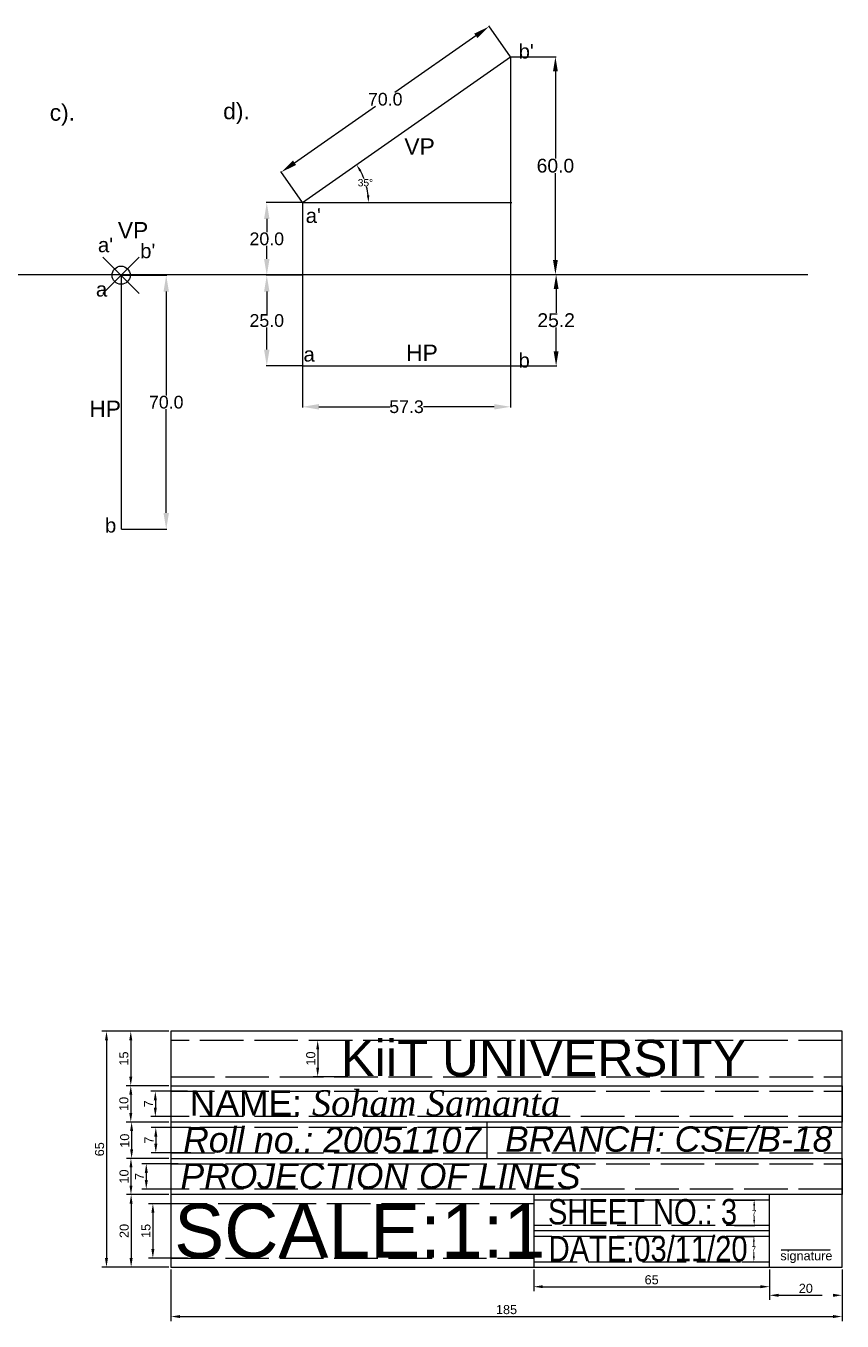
# Model space of a CAD drawing. Header units: millimetres. Extents: x 115 to 565, y 84 to 469.
# Drawn here: x 340 to 565, y 99.4 to 456.2 of the extents above; entities that cross this region are included whole.
import ezdxf

# ---------------------------------------------------------------- set-up
doc = ezdxf.new("R2010")
doc.units = ezdxf.units.MM
doc.header["$MEASUREMENT"] = 0
doc.header["$PDMODE"] = 35
doc.header["$PDSIZE"] = 5
doc.linetypes.add('ACAD_ISO02W100', pattern=[15, 12, -3])
doc.styles.get("Standard").update_dxf_attribs({"font": 'arial.ttf'})
doc.dimstyles.new('ISO-25', dxfattribs={"dimtxt": 2.5, "dimasz": 2.5, "dimexe": 1.25, "dimexo": 0.625, "dimtad": 1, "dimtxsty": 'Standard', "dimcen": 2.5, "dimadec": 0, "dimazin": 0, "dimtfac": 1, "dimtmove": 0, "dimatfit": 3, "dimfxl": 1, "dimarcsym": 0})
doc.dimstyles.get("Standard").update_dxf_attribs({"dimtxt": 0.18, "dimasz": 0.18, "dimexe": 0.18, "dimexo": 0.0625, "dimgap": 0.09, "dimtad": 0, "dimtih": 1, "dimtoh": 1, "dimdec": 1, "dimzin": 0, "dimdsep": 46, "dimtxsty": 'Standard', "dimcen": 0.09, "dimadec": 0, "dimazin": 0, "dimtfac": 1, "dimtdec": 1, "dimtofl": 0, "dimtmove": 0, "dimatfit": 3, "dimfxl": 1, "dimtolj": 1, "dimtzin": 0, "dimarcsym": 0})

# ---------------------------------------------------------------- blocks, each defined once
blk = doc.blocks.new('*D21')
at = {"color": 0, "lineweight": -2, "transparency": 16777216}
for p, q in [((480.03, 113.58), (480.03, 107.59)), ((545.03, 113.58), (545.03, 107.59)), ((482.53, 108.84), (542.53, 108.84))]:
    blk.add_line(p, q, dxfattribs=at)
at = {"color": 0, "transparency": 16777216}
for points in [[(482.53, 109.26), (482.53, 108.43), (480.03, 108.84)], [(542.53, 109.26), (542.53, 108.43), (545.03, 108.84)]]:
    blk.add_solid(points, dxfattribs=at)
at = {"layer": 'Defpoints', "color": 0, "transparency": 16777216}
for p in [(480.03, 114.21), (545.03, 114.21), (545.03, 108.84)]:
    blk.add_point(p, dxfattribs=at)
at = {"color": 0, "transparency": 16777216, "insert": (512.53, 110.74), "char_height": 2.5, "attachment_point": 5}
blk.add_mtext('65', dxfattribs=at)
blk = doc.blocks.new('*D3')
at = {"color": 0, "lineweight": -2, "transparency": 16777216}
for p, q in [((384.52, 131.71), (373.79, 131.71)), ((375.04, 129.21), (375.04, 119.21)), ((384.56, 116.71), (373.79, 116.71))]:
    blk.add_line(p, q, dxfattribs=at)
at = {"color": 0, "transparency": 16777216}
for points in [[(374.62, 129.21), (375.46, 129.21), (375.04, 131.71)], [(374.62, 119.21), (375.46, 119.21), (375.04, 116.71)]]:
    blk.add_solid(points, dxfattribs=at)
at = {"layer": 'Defpoints', "color": 0, "transparency": 16777216}
for p in [(385.15, 131.71), (375.04, 116.71), (385.18, 116.71)]:
    blk.add_point(p, dxfattribs=at)
at = {"color": 0, "transparency": 16777216, "insert": (373.14, 124.21), "char_height": 2.5, "attachment_point": 5, "rotation": 90}
blk.add_mtext('15', dxfattribs=at)
blk = doc.blocks.new('*D22')
at = {"color": 0, "lineweight": -2, "transparency": 16777216}
for p, q in [((379.41, 164.21), (367.7, 164.21)), ((368.95, 161.71), (368.95, 156.71)), ((379.41, 154.21), (367.7, 154.21))]:
    blk.add_line(p, q, dxfattribs=at)
at = {"color": 0, "transparency": 16777216}
for points in [[(368.53, 161.71), (369.37, 161.71), (368.95, 164.21)], [(368.53, 156.71), (369.37, 156.71), (368.95, 154.21)]]:
    blk.add_solid(points, dxfattribs=at)
at = {"layer": 'Defpoints', "color": 0, "transparency": 16777216}
for p in [(380.03, 164.21), (368.95, 154.21), (380.03, 154.21)]:
    blk.add_point(p, dxfattribs=at)
at = {"color": 0, "transparency": 16777216, "insert": (367.05, 159.21), "char_height": 2.5, "attachment_point": 5, "rotation": 90}
blk.add_mtext('10', dxfattribs=at)
blk = doc.blocks.new('*D23')
at = {"color": 0, "lineweight": -2, "transparency": 16777216}
for p, q in [((379.41, 154.21), (367.93, 154.21)), ((369.18, 151.71), (369.18, 146.71)), ((379.41, 144.21), (367.93, 144.21))]:
    blk.add_line(p, q, dxfattribs=at)
at = {"color": 0, "transparency": 16777216}
for points in [[(368.76, 151.71), (369.6, 151.71), (369.18, 154.21)], [(368.76, 146.71), (369.6, 146.71), (369.18, 144.21)]]:
    blk.add_solid(points, dxfattribs=at)
at = {"layer": 'Defpoints', "color": 0, "transparency": 16777216}
for p in [(380.03, 154.21), (369.18, 144.21), (380.03, 144.21)]:
    blk.add_point(p, dxfattribs=at)
at = {"color": 0, "transparency": 16777216, "insert": (367.28, 149.07), "char_height": 2.5, "attachment_point": 5, "rotation": 90}
blk.add_mtext('10', dxfattribs=at)
blk = doc.blocks.new('*D24')
at = {"color": 0, "lineweight": -2, "transparency": 16777216}
for p, q in [((379.41, 179.21), (361, 179.21)), ((362.25, 176.71), (362.25, 116.71)), ((379.41, 114.21), (361, 114.21))]:
    blk.add_line(p, q, dxfattribs=at)
at = {"color": 0, "transparency": 16777216}
for points in [[(361.84, 176.71), (362.67, 176.71), (362.25, 179.21)], [(361.84, 116.71), (362.67, 116.71), (362.25, 114.21)]]:
    blk.add_solid(points, dxfattribs=at)
at = {"layer": 'Defpoints', "color": 0, "transparency": 16777216}
for p in [(380.03, 179.21), (362.25, 114.21), (380.03, 114.21)]:
    blk.add_point(p, dxfattribs=at)
at = {"color": 0, "transparency": 16777216, "insert": (360.35, 146.71), "char_height": 2.5, "attachment_point": 5, "rotation": 90}
blk.add_mtext('65', dxfattribs=at)
blk = doc.blocks.new('*D25')
at = {"color": 0, "lineweight": -2, "transparency": 16777216}
for p, q in [((379.41, 179.21), (367.7, 179.21)), ((368.95, 176.71), (368.95, 166.71)), ((379.41, 164.21), (367.7, 164.21))]:
    blk.add_line(p, q, dxfattribs=at)
at = {"color": 0, "transparency": 16777216}
for points in [[(368.53, 176.71), (369.37, 176.71), (368.95, 179.21)], [(368.53, 166.71), (369.37, 166.71), (368.95, 164.21)]]:
    blk.add_solid(points, dxfattribs=at)
at = {"layer": 'Defpoints', "color": 0, "transparency": 16777216}
for p in [(380.03, 179.21), (368.95, 164.21), (380.03, 164.21)]:
    blk.add_point(p, dxfattribs=at)
at = {"color": 0, "transparency": 16777216, "insert": (367.05, 171.71), "char_height": 2.5, "attachment_point": 5, "rotation": 90}
blk.add_mtext('15', dxfattribs=at)
blk = doc.blocks.new('*D4')
at = {"color": 0, "lineweight": -2, "transparency": 16777216}
for p, q in [((379.41, 134.21), (367.8, 134.21)), ((369.05, 131.71), (369.05, 116.71)), ((379.41, 114.21), (367.8, 114.21))]:
    blk.add_line(p, q, dxfattribs=at)
at = {"color": 0, "transparency": 16777216}
for points in [[(368.63, 131.71), (369.46, 131.71), (369.05, 134.21)], [(368.63, 116.71), (369.46, 116.71), (369.05, 114.21)]]:
    blk.add_solid(points, dxfattribs=at)
at = {"layer": 'Defpoints', "color": 0, "transparency": 16777216}
for p in [(380.03, 134.21), (369.05, 114.21), (380.03, 114.21)]:
    blk.add_point(p, dxfattribs=at)
at = {"color": 0, "transparency": 16777216, "insert": (367.14, 124.21), "char_height": 2.5, "attachment_point": 5, "rotation": 90}
blk.add_mtext('20', dxfattribs=at)
blk = doc.blocks.new('*D26')
at = {"color": 0, "lineweight": -2, "transparency": 16777216}
for p, q in [((379.41, 144.21), (367.75, 144.21)), ((369, 141.71), (369, 136.71)), ((379.41, 134.21), (367.75, 134.21))]:
    blk.add_line(p, q, dxfattribs=at)
at = {"color": 0, "transparency": 16777216}
for points in [[(368.59, 141.71), (369.42, 141.71), (369, 144.21)], [(368.59, 136.71), (369.42, 136.71), (369, 134.21)]]:
    blk.add_solid(points, dxfattribs=at)
at = {"layer": 'Defpoints', "color": 0, "transparency": 16777216}
for p in [(380.03, 144.21), (369, 134.21), (380.03, 134.21)]:
    blk.add_point(p, dxfattribs=at)
at = {"color": 0, "transparency": 16777216, "insert": (367.1, 139.21), "char_height": 2.5, "attachment_point": 5, "rotation": 90}
blk.add_mtext('10', dxfattribs=at)
blk = doc.blocks.new('*D5')
at = {"color": 0, "lineweight": -2, "transparency": 16777216}
for p, q in [((428.76, 176.71), (419.22, 176.71)), ((420.47, 174.21), (420.47, 169.21)), ((428.76, 166.71), (419.22, 166.71))]:
    blk.add_line(p, q, dxfattribs=at)
at = {"color": 0, "transparency": 16777216}
for points in [[(420.06, 174.21), (420.89, 174.21), (420.47, 176.71)], [(420.06, 169.21), (420.89, 169.21), (420.47, 166.71)]]:
    blk.add_solid(points, dxfattribs=at)
at = {"layer": 'Defpoints', "color": 0, "transparency": 16777216}
for p in [(429.38, 176.71), (420.47, 166.71), (429.38, 166.71)]:
    blk.add_point(p, dxfattribs=at)
at = {"color": 0, "transparency": 16777216, "insert": (418.57, 171.71), "char_height": 2.5, "attachment_point": 5, "rotation": 90}
blk.add_mtext('10', dxfattribs=at)
blk = doc.blocks.new('*D27')
at = {"color": 0, "lineweight": -2, "transparency": 16777216}
for p, q in [((380.03, 113.58), (380.03, 99.37)), ((565.03, 113.58), (565.03, 99.37)), ((382.53, 100.62), (562.53, 100.62))]:
    blk.add_line(p, q, dxfattribs=at)
at = {"color": 0, "transparency": 16777216}
for points in [[(382.53, 101.04), (382.53, 100.2), (380.03, 100.62)], [(562.53, 101.04), (562.53, 100.2), (565.03, 100.62)]]:
    blk.add_solid(points, dxfattribs=at)
at = {"layer": 'Defpoints', "color": 0, "transparency": 16777216}
for p in [(380.03, 114.21), (565.03, 114.21), (565.03, 100.62)]:
    blk.add_point(p, dxfattribs=at)
at = {"color": 0, "transparency": 16777216, "insert": (472.53, 102.52), "char_height": 2.5, "attachment_point": 5}
blk.add_mtext('185', dxfattribs=at)
blk = doc.blocks.new('*D28')
at = {"color": 0, "linetype": 'ACAD_ISO02W100', "lineweight": -2, "transparency": 16777216}
for p, q in [((384.58, 162.71), (374.47, 162.71)), ((375.72, 160.21), (375.72, 158.21)), ((384.58, 155.71), (374.47, 155.71))]:
    blk.add_line(p, q, dxfattribs=at)
at = {"color": 0, "linetype": 'ACAD_ISO02W100', "transparency": 16777216}
for points in [[(375.3, 160.21), (376.13, 160.21), (375.72, 162.71)], [(375.3, 158.21), (376.13, 158.21), (375.72, 155.71)]]:
    blk.add_solid(points, dxfattribs=at)
at = {"layer": 'Defpoints', "color": 0, "linetype": 'ACAD_ISO02W100', "transparency": 16777216}
for p in [(385.2, 162.71), (375.72, 155.71), (385.2, 155.71)]:
    blk.add_point(p, dxfattribs=at)
at = {"color": 0, "linetype": 'ACAD_ISO02W100', "transparency": 16777216, "insert": (373.84, 159.21), "char_height": 2.5, "attachment_point": 5, "rotation": 90}
blk.add_mtext('7', dxfattribs=at)
blk = doc.blocks.new('*D6')
at = {"color": 0, "linetype": 'ACAD_ISO02W100', "lineweight": -2, "transparency": 16777216}
for p, q in [((385.55, 152.71), (374.6, 152.71)), ((375.85, 150.21), (375.85, 148.21)), ((385.55, 145.71), (374.6, 145.71))]:
    blk.add_line(p, q, dxfattribs=at)
at = {"color": 0, "linetype": 'ACAD_ISO02W100', "transparency": 16777216}
for points in [[(375.43, 150.21), (376.26, 150.21), (375.85, 152.71)], [(375.43, 148.21), (376.26, 148.21), (375.85, 145.71)]]:
    blk.add_solid(points, dxfattribs=at)
at = {"layer": 'Defpoints', "color": 0, "linetype": 'ACAD_ISO02W100', "transparency": 16777216}
for p in [(386.17, 152.71), (375.85, 145.71), (386.17, 145.71)]:
    blk.add_point(p, dxfattribs=at)
at = {"color": 0, "linetype": 'ACAD_ISO02W100', "transparency": 16777216, "insert": (373.97, 149.21), "char_height": 2.5, "attachment_point": 5, "rotation": 90}
blk.add_mtext('7', dxfattribs=at)
blk = doc.blocks.new('*D29')
at = {"color": 0, "linetype": 'ACAD_ISO02W100', "lineweight": -2, "transparency": 16777216}
for p, q in [((382.02, 142.71), (371.97, 142.71)), ((373.22, 140.21), (373.22, 138.21)), ((382.02, 135.71), (371.97, 135.71))]:
    blk.add_line(p, q, dxfattribs=at)
at = {"color": 0, "linetype": 'ACAD_ISO02W100', "transparency": 16777216}
for points in [[(372.81, 140.21), (373.64, 140.21), (373.22, 142.71)], [(372.81, 138.21), (373.64, 138.21), (373.22, 135.71)]]:
    blk.add_solid(points, dxfattribs=at)
at = {"layer": 'Defpoints', "color": 0, "linetype": 'ACAD_ISO02W100', "transparency": 16777216}
for p in [(382.65, 142.71), (373.22, 135.71), (382.65, 135.71)]:
    blk.add_point(p, dxfattribs=at)
at = {"color": 0, "linetype": 'ACAD_ISO02W100', "transparency": 16777216, "insert": (371.35, 139.21), "char_height": 2.5, "attachment_point": 5, "rotation": 90}
blk.add_mtext('7', dxfattribs=at)
blk = doc.blocks.new('*D30')
at = {"color": 0, "linetype": 'ACAD_ISO02W100', "lineweight": -2, "transparency": 16777216}
for p, q in [((545.03, 113.58), (545.03, 105.23)), ((565.03, 113.58), (565.03, 105.23)), ((547.53, 106.48), (562.53, 106.48))]:
    blk.add_line(p, q, dxfattribs=at)
at = {"color": 0, "linetype": 'ACAD_ISO02W100', "transparency": 16777216}
for points in [[(547.53, 106.89), (547.53, 106.06), (545.03, 106.48)], [(562.53, 106.89), (562.53, 106.06), (565.03, 106.48)]]:
    blk.add_solid(points, dxfattribs=at)
at = {"layer": 'Defpoints', "color": 0, "linetype": 'ACAD_ISO02W100', "transparency": 16777216}
for p in [(545.03, 114.21), (565.03, 114.21), (565.03, 106.48)]:
    blk.add_point(p, dxfattribs=at)
at = {"color": 0, "linetype": 'ACAD_ISO02W100', "transparency": 16777216, "insert": (555.03, 108.38), "char_height": 2.5, "attachment_point": 5}
blk.add_mtext('20', dxfattribs=at)
blk = doc.blocks.new('*D7')
at = {"color": 0, "lineweight": -2, "transparency": 16777216}
for p, q in [((537.41, 122.71), (540.89, 122.71)), ((537.41, 115.71), (540.89, 115.71))]:
    blk.add_line(p, q, dxfattribs=at)
at = {"color": 0, "lineweight": 0, "transparency": 16777216}
for p, q in [((540.71, 121.21), (540.71, 120.05)), ((540.71, 117.21), (540.71, 118.37))]:
    blk.add_line(p, q, dxfattribs=at)
at = {"color": 0, "transparency": 16777216}
for points in [[(540.46, 121.21), (540.96, 121.21), (540.71, 122.71)], [(540.46, 117.21), (540.96, 117.21), (540.71, 115.71)]]:
    blk.add_solid(points, dxfattribs=at)
at = {"layer": 'Defpoints', "color": 0, "transparency": 16777216}
for p in [(537.35, 122.71), (537.35, 115.71), (540.71, 115.71)]:
    blk.add_point(p, dxfattribs=at)
at = {"color": 0, "transparency": 16777216, "insert": (540.71, 119.21), "char_height": 1.5, "attachment_point": 5}
blk.add_mtext('\\A1;7', dxfattribs=at)
blk = doc.blocks.new('*D8')
at = {"color": 0, "lineweight": -2, "transparency": 16777216}
for p, q in [((535.47, 132.71), (540.97, 132.71)), ((535.4, 125.71), (540.97, 125.71))]:
    blk.add_line(p, q, dxfattribs=at)
at = {"color": 0, "lineweight": 0, "transparency": 16777216}
for p, q in [((540.79, 131.21), (540.79, 130.05)), ((540.79, 127.21), (540.79, 128.37))]:
    blk.add_line(p, q, dxfattribs=at)
at = {"color": 0, "transparency": 16777216}
for points in [[(540.54, 131.21), (541.04, 131.21), (540.79, 132.71)], [(540.54, 127.21), (541.04, 127.21), (540.79, 125.71)]]:
    blk.add_solid(points, dxfattribs=at)
at = {"layer": 'Defpoints', "color": 0, "transparency": 16777216}
for p in [(535.41, 132.71), (540.79, 132.71), (535.33, 125.71)]:
    blk.add_point(p, dxfattribs=at)
at = {"color": 0, "transparency": 16777216, "insert": (540.79, 129.21), "char_height": 1.5, "attachment_point": 5}
blk.add_mtext('\\A1;7', dxfattribs=at)
blk = doc.blocks.new('*D40')
at = {"color": 0, "lineweight": -2, "transparency": 16777216}
for p, q in [((366.36, 387.52), (378.9, 387.52)), ((378.72, 383.02), (378.72, 354.4)), ((378.72, 322.02), (378.72, 350.64)), ((366.36, 317.52), (378.9, 317.52))]:
    blk.add_line(p, q, dxfattribs=at)
at = {"color": 0, "transparency": 16777216}
for points in [[(377.97, 383.02), (379.47, 383.02), (378.72, 387.52)], [(377.97, 322.02), (379.47, 322.02), (378.72, 317.52)]]:
    blk.add_solid(points, dxfattribs=at)
at = {"layer": 'Defpoints', "color": 0, "transparency": 16777216}
for p in [(366.29, 387.52), (366.29, 317.52), (378.72, 317.52)]:
    blk.add_point(p, dxfattribs=at)
at = {"color": 0, "transparency": 16777216, "insert": (378.72, 352.52), "char_height": 3.5, "attachment_point": 5}
blk.add_mtext('\\A1;70.0', dxfattribs=at)
blk = doc.blocks.new('*D41')
at = {"color": 0, "lineweight": -2, "transparency": 16777216}
for p, q in [((416.23, 407.52), (406.26, 407.52)), ((406.44, 403.02), (406.44, 399.4)), ((406.44, 392.02), (406.44, 395.64)), ((416.23, 387.52), (406.26, 387.52))]:
    blk.add_line(p, q, dxfattribs=at)
at = {"color": 0, "transparency": 16777216}
for points in [[(405.69, 403.02), (407.19, 403.02), (406.44, 407.52)], [(405.69, 392.02), (407.19, 392.02), (406.44, 387.52)]]:
    blk.add_solid(points, dxfattribs=at)
at = {"layer": 'Defpoints', "color": 0, "transparency": 16777216}
for p in [(416.29, 407.52), (406.44, 387.52), (416.29, 387.52)]:
    blk.add_point(p, dxfattribs=at)
at = {"color": 0, "transparency": 16777216, "insert": (406.44, 397.52), "char_height": 3.5, "attachment_point": 5}
blk.add_mtext('\\A1;20.0', dxfattribs=at)
blk = doc.blocks.new('*D42')
at = {"color": 0, "lineweight": -2, "transparency": 16777216}
for p, q in [((416.23, 387.52), (406.26, 387.52)), ((406.44, 383.02), (406.44, 376.9)), ((406.44, 367.02), (406.44, 373.14)), ((416.23, 362.52), (406.26, 362.52))]:
    blk.add_line(p, q, dxfattribs=at)
at = {"color": 0, "transparency": 16777216}
for points in [[(405.69, 383.02), (407.19, 383.02), (406.44, 387.52)], [(405.69, 367.02), (407.19, 367.02), (406.44, 362.52)]]:
    blk.add_solid(points, dxfattribs=at)
at = {"layer": 'Defpoints', "color": 0, "transparency": 16777216}
for p in [(416.29, 387.52), (406.44, 362.52), (416.29, 362.52)]:
    blk.add_point(p, dxfattribs=at)
at = {"color": 0, "transparency": 16777216, "insert": (406.44, 375.02), "char_height": 3.5, "attachment_point": 5}
blk.add_mtext('\\A1;25.0', dxfattribs=at)
blk = doc.blocks.new('*D43')
at = {"color": 0, "lineweight": -2, "transparency": 16777216}
for p, q in [((464.07, 453.48), (441.77, 437.86)), ((473.6, 447.72), (467.66, 456.21)), ((414.1, 418.49), (436.41, 434.11)), ((416.26, 407.57), (410.31, 416.06))]:
    blk.add_line(p, q, dxfattribs=at)
at = {"color": 0, "transparency": 16777216}
for points in [[(463.64, 454.09), (464.5, 452.86), (467.76, 456.06)], [(413.67, 419.11), (414.53, 417.88), (410.42, 415.91)]]:
    blk.add_solid(points, dxfattribs=at)
at = {"layer": 'Defpoints', "color": 0, "transparency": 16777216}
for p in [(467.76, 456.06), (473.63, 447.67), (416.29, 407.52)]:
    blk.add_point(p, dxfattribs=at)
at = {"color": 0, "transparency": 16777216, "insert": (439.09, 435.99), "char_height": 3.5, "attachment_point": 5}
blk.add_mtext('\\A1;70.0', dxfattribs=at)
blk = doc.blocks.new('*D44')
at = {"color": 0, "lineweight": -2, "transparency": 16777216}
for p, q in [((416.29, 362.46), (416.29, 351.09)), ((473.63, 362.46), (473.63, 351.09)), ((420.79, 351.27), (440.33, 351.27)), ((469.13, 351.27), (449.6, 351.27))]:
    blk.add_line(p, q, dxfattribs=at)
at = {"color": 0, "transparency": 16777216}
for points in [[(420.79, 352.02), (420.79, 350.52), (416.29, 351.27)], [(469.13, 352.02), (469.13, 350.52), (473.63, 351.27)]]:
    blk.add_solid(points, dxfattribs=at)
at = {"layer": 'Defpoints', "color": 0, "transparency": 16777216}
for p in [(416.29, 362.52), (473.63, 362.52), (473.63, 351.27)]:
    blk.add_point(p, dxfattribs=at)
at = {"color": 0, "transparency": 16777216, "insert": (444.96, 351.27), "char_height": 3.5, "attachment_point": 5}
blk.add_mtext('\\A1;57.3', dxfattribs=at)
blk = doc.blocks.new('*D45')
at = {"color": 0, "lineweight": -2, "transparency": 16777216}
for p, q in [((473.7, 447.67), (486.18, 447.67)), ((486, 443.67), (486, 419.71)), ((486, 391.7), (486, 415.65)), ((473.7, 387.7), (486.18, 387.7))]:
    blk.add_line(p, q, dxfattribs=at)
at = {"color": 0, "transparency": 16777216}
for points in [[(485.34, 443.67), (486.67, 443.67), (486, 447.67)], [(485.34, 391.7), (486.67, 391.7), (486, 387.7)]]:
    blk.add_solid(points, dxfattribs=at)
at = {"layer": 'Defpoints', "color": 0, "transparency": 16777216}
for p in [(473.63, 447.67), (473.63, 387.7), (486, 387.7)]:
    blk.add_point(p, dxfattribs=at)
at = {"color": 0, "transparency": 16777216, "insert": (486, 417.68), "char_height": 3.8, "attachment_point": 5}
blk.add_mtext('\\A1;60.0', dxfattribs=at)
blk = doc.blocks.new('*D9')
at = {"color": 0, "lineweight": -2, "transparency": 16777216}
for p, q in [((473.88, 387.7), (486.38, 387.7)), ((486.2, 383.7), (486.2, 377.14)), ((486.2, 366.52), (486.2, 373.08)), ((473.88, 362.52), (486.38, 362.52))]:
    blk.add_line(p, q, dxfattribs=at)
at = {"color": 0, "transparency": 16777216}
for points in [[(485.53, 383.7), (486.87, 383.7), (486.2, 387.7)], [(485.53, 366.52), (486.87, 366.52), (486.2, 362.52)]]:
    blk.add_solid(points, dxfattribs=at)
at = {"layer": 'Defpoints', "color": 0, "transparency": 16777216}
for p in [(473.81, 387.7), (473.81, 362.52), (486.2, 362.52)]:
    blk.add_point(p, dxfattribs=at)
at = {"color": 0, "transparency": 16777216, "insert": (486.2, 375.11), "char_height": 3.8, "attachment_point": 5}
blk.add_mtext('\\A1;25.2', dxfattribs=at)
blk = doc.blocks.new('*D11')
at = {"color": 0, "lineweight": -2, "transparency": 16777216}
for start, end in [(21.2134, 28.6957), (6.3043, 13.8611)]:
    blk.add_arc((416.29, 407.52), 18.19, start, end, dxfattribs=at)
at = {"color": 0, "transparency": 16777216}
for points in [[(431.96, 416.08), (432.53, 416.43), (431.19, 417.95)], [(434.7, 409.53), (434.04, 409.5), (434.48, 407.52)]]:
    blk.add_solid(points, dxfattribs=at)
at = {"layer": 'Defpoints', "color": 0, "transparency": 16777216}
for p in [(473.63, 447.67), (434.1, 411.2), (416.29, 407.52), (416.29, 407.52), (474.01, 407.52)]:
    blk.add_point(p, dxfattribs=at)
at = {"color": 0, "transparency": 16777216, "insert": (433.64, 412.99), "char_height": 2, "attachment_point": 5}
blk.add_mtext('\\A1;35°', dxfattribs=at)

msp = doc.modelspace()

# ---------------------------------------------------------------- linework, layer by layer
at = {"color": 3}
for p, q in [((416.29, 407.52), (473.63, 447.67)), ((366.29, 387.52), (366.29, 317.52)), ((416.29, 362.52), (473.63, 362.52))]:
    msp.add_line(p, q, dxfattribs=at)
for p, q in [((473.63, 447.67), (473.63, 362.52)), ((416.29, 407.52), (474.01, 407.52)), ((416.29, 407.52), (416.29, 362.52)), ((185.66, 387.7), (508.16, 387.7)), ((508.16, 387.7), (555.54, 387.7)), ((565.03, 179.21), (380.03, 179.21)), ((380.03, 179.21), (380.03, 114.21)), ((380.03, 179.21), (380.03, 164.21)), ((535.84, 179.21), (535.84, 179.21)), ((565.03, 114.21), (565.03, 179.21)), ((380.03, 164.21), (565.03, 164.21)), ((565.03, 164.21), (565.03, 154.21)), ((565.03, 154.21), (380.03, 154.21)), ((380.03, 154.21), (380.03, 144.21)), ((467.06, 154.21), (467.06, 144.21)), ((380.03, 144.21), (565.03, 144.21)), ((565.03, 144.21), (565.03, 134.21)), ((480.03, 134.21), (380.03, 134.21)), ((545.03, 134.21), (480.03, 134.21)), ((480.03, 134.21), (480.03, 114.21)), ((480.03, 134.21), (480.03, 131.71)), ((565.03, 134.21), (545.03, 134.21)), ((545.03, 114.21), (545.03, 134.21)), ((480.03, 131.71), (480.03, 116.71)), ((545.03, 124.21), (480.03, 124.21)), ((380.03, 114.21), (480.03, 114.21)), ((480.03, 114.21), (545.03, 114.21)), ((545.03, 114.21), (565.03, 114.21))]:
    msp.add_line(p, q)
at = {"color": 85, "linetype": 'ACAD_ISO02W100', "true_color": 0x58ba48}
for p, q in [((565.03, 176.71), (380.03, 176.71)), ((380.03, 166.71), (565.03, 166.71)), ((380.03, 162.71), (565.03, 162.71)), ((565.03, 155.71), (380.03, 155.71)), ((565.03, 152.71), (380.03, 152.71)), ((380.03, 145.71), (565.03, 145.71)), ((380.03, 142.71), (565.03, 142.71)), ((565.03, 135.71), (380.03, 135.71)), ((545.03, 132.71), (480.03, 132.71)), ((480.03, 131.71), (380.03, 131.71)), ((545.03, 125.71), (480.03, 125.71)), ((545.03, 122.71), (480.03, 122.71)), ((380.03, 116.71), (480.03, 116.71)), ((480.03, 115.71), (545.03, 115.71))]:
    msp.add_line(p, q, dxfattribs=at)
at = {"color": 9, "lineweight": 30, "true_color": 0xc7c8ca}
msp.add_line((548.2, 118.92), (561.74, 118.98), dxfattribs=at)
msp.add_point((366.29, 387.52))

# ---------------------------------------------------------------- texts
at = {"attachment_point": 1}
for s, width, gutter_width, heights, insert, char_height in [("b'", 0.7996, 1, [0.568], (475.87, 451.21), 4), ('c).', 0.7996, 1, [0.568], (346.61, 434.59), 4.5), ('d).', 0.7996, 1, [0.568], (394.42, 434.99), 4.5), ('VP', 0.7996, 1, [0.568], (444.37, 425.23), 4.5), ("a'", 0.7996, 1, [0.568], (417.18, 405.92), 4), ('VP', 0.7996, 1, [0.568], (365.39, 402.16), 4.5), ("a'", 0.7996, 1, [0.568], (359.89, 397.87), 4), ("b'", 0.7996, 1, [0.568], (371.54, 396.21), 4), ('a', 0.7996, 1, [0.568], (359.34, 385.64), 4), ('HP', 0.7996, 1, [0.568], (444.85, 368.41), 4.5), ('a', 0.7996, 1, [0.568], (416.56, 367.73), 4), ('b', 0.7996, 1, [0.568], (475.84, 366.06), 4), ('HP', 0.7996, 1, [0.568], (357.52, 352.98), 4.5), ('b', 0.7996, 1, [0.568], (361.84, 320.62), 4), ('\\pxqc;KiiT UNIVERSITY', 164.3586, 12.5, [0], (400.55, 176.86), 10), ('NAME: {\\fTimes New Roman|b0|i1|c0|p18;Soham Samanta}', 107.6691, 12.5, [5.01], (385.2, 162.99), 7), ('{\\fArial|b0|i1|c0|p34;Roll no.: 20051107}', 98.4957, 12.5, [17.51], (383.4, 152.82), 7), ('{\\fArial|b0|i1|c0|p34;BRANCH: CSE/B-18}', 96.3946, 12.5, [0], (472.13, 153.03), 7), ('SCALE:1:1', 93.7595, 12.5, [0], (380.92, 131.66), 14.8)]:
    msp.add_mtext_dynamic_manual_height_columns(s, width=width, gutter_width=gutter_width, heights=heights, dxfattribs=dict(at, insert=insert, char_height=char_height))
at = {"color": 18, "true_color": 0x000000, "char_height": 7, "attachment_point": 1}
for s, width, heights, insert in [('{\\fArial|b0|i1|c0|p34;PROJECTION OF LINES}', 154.3643, [11.19], (382.65, 142.86)), ('{\\fArial Narrow|b0|i0|c0|p34;SHEET NO.: 3}', 67.6486, [17.84], (483.95, 132.99)), ('{\\fArial Narrow|b0|i0|c0|p34;DATE:03/11/20}', 77.4148, [0], (484.15, 122.81))]:
    msp.add_mtext_dynamic_manual_height_columns(s, width=width, gutter_width=12.5, heights=heights, dxfattribs=dict(at, insert=insert))
at = {"color": 9, "lineweight": 30, "true_color": 0xc7c8ca, "insert": (548, 118.62), "char_height": 2.5, "attachment_point": 1}
msp.add_mtext_dynamic_manual_height_columns('{\\C256;\\c0;signature}', width=12.8123, gutter_width=12.5, heights=[0], dxfattribs=at)

# ---------------------------------------------------------------- dimensions: what is measured, and where the dimension line sits
at = {"color": 1}
dim = msp.add_aligned_dim(p1=(416.29, 407.52), p2=(473.63, 447.67), distance=10.24, dimstyle='Standard', override={"dimscale": 1, "dimtxt": 3.5, "dimasz": 4.5}, dxfattribs=at)
dim.commit()
dim.dimension.update_dxf_attribs({"geometry": '*D43', "text_midpoint": (439.09, 435.99)})
dim = msp.add_angular_dim_2l(base=(434.1, 411.2), line1=((416.29, 407.52), (474.01, 407.52)), line2=((416.29, 407.52), (473.63, 447.67)), dimstyle='Standard', override={"dimtxt": 2, "dimasz": 2}, dxfattribs=at)
dim.commit()
dim.dimension.update_dxf_attribs({"geometry": '*D11', "text_midpoint": (433.64, 412.99)})
for base, p1, p2, override, picture, middle in [((486, 387.7), (473.63, 447.67), (473.63, 387.7), {"dimtxt": 3.8, "dimasz": 4}, '*D45', (486, 417.68)), ((486.2, 362.52), (473.81, 387.7), (473.81, 362.52), {"dimtxt": 3.8, "dimasz": 4}, '*D9', (486.2, 375.11)), ((540.79, 132.71), (535.33, 125.71), (535.41, 132.71), {"dimtxt": 1.5, "dimasz": 1.5, "dimdec": 0, "dimlwd": 0}, '*D8', (540.79, 129.21)), ((540.71, 115.71), (537.35, 122.71), (537.35, 115.71), {"dimtxt": 1.5, "dimasz": 1.5, "dimdec": 0, "dimlwd": 0}, '*D7', (540.71, 119.21))]:
    dim = msp.add_linear_dim(base=base, p1=p1, p2=p2, angle=90, dimstyle='Standard', override=override, dxfattribs=at)
    dim.commit()
    dim.dimension.update_dxf_attribs({"geometry": picture, "text_midpoint": middle, "dimtype": 160})
for base, p1, p2, picture, middle in [((406.44, 387.52), (416.29, 407.52), (416.29, 387.52), '*D41', (406.44, 397.52)), ((378.72, 317.52), (366.29, 387.52), (366.29, 317.52), '*D40', (378.72, 352.52)), ((406.44, 362.52), (416.29, 387.52), (416.29, 362.52), '*D42', (406.44, 375.02))]:
    dim = msp.add_linear_dim(base=base, p1=p1, p2=p2, angle=90, dimstyle='Standard', override={"dimscale": 1, "dimtxt": 3.5, "dimasz": 4.5}, dxfattribs=at)
    dim.commit()
    dim.dimension.update_dxf_attribs({"geometry": picture, "text_midpoint": middle})
dim = msp.add_linear_dim(base=(473.63, 351.27), p1=(416.29, 362.52), p2=(473.63, 362.52), dimstyle='Standard', override={"dimscale": 1, "dimtxt": 3.5, "dimasz": 4.5}, dxfattribs=at)
dim.commit()
dim.dimension.update_dxf_attribs({"geometry": '*D44', "text_midpoint": (444.96, 351.27)})
at = {"color": 240, "true_color": 0xed1f24}
for base, p1, p2, picture, middle in [((362.25, 114.21), (380.03, 179.21), (380.03, 114.21), '*D24', (362.25, 146.71)), ((368.95, 164.21), (380.03, 179.21), (380.03, 164.21), '*D25', (368.95, 171.71)), ((420.47, 166.71), (429.38, 176.71), (429.38, 166.71), '*D5', (420.47, 171.71)), ((368.95, 154.21), (380.03, 164.21), (380.03, 154.21), '*D22', (368.95, 159.21)), ((369.18, 144.21), (380.03, 154.21), (380.03, 144.21), '*D23', (369.18, 149.07)), ((369, 134.21), (380.03, 144.21), (380.03, 134.21), '*D26', (369, 139.21)), ((369.05, 114.21), (380.03, 134.21), (380.03, 114.21), '*D4', (369.05, 124.21)), ((375.04, 116.71), (385.15, 131.71), (385.18, 116.71), '*D3', (375.04, 124.21))]:
    dim = msp.add_linear_dim(base=base, p1=p1, p2=p2, angle=90, dimstyle='ISO-25', override={"dimdec": 1}, dxfattribs=at)
    dim.commit()
    dim.dimension.update_dxf_attribs({"geometry": picture, "text_midpoint": middle, "dimtype": 160})
at = {"color": 240, "linetype": 'ACAD_ISO02W100', "true_color": 0xed1f24}
for base, p1, p2, picture, middle in [((375.72, 155.71), (385.2, 162.71), (385.2, 155.71), '*D28', (373.84, 159.21)), ((375.85, 145.71), (386.17, 152.71), (386.17, 145.71), '*D6', (373.97, 149.21)), ((373.22, 135.71), (382.65, 142.71), (382.65, 135.71), '*D29', (371.35, 139.21))]:
    dim = msp.add_linear_dim(base=base, p1=p1, p2=p2, angle=90, dimstyle='ISO-25', override={"dimdec": 1}, dxfattribs=at)
    dim.commit()
    dim.dimension.update_dxf_attribs({"geometry": picture, "text_midpoint": middle})
at = {"color": 240, "true_color": 0xed1f24}
for base, p1, p2, picture, middle in [((565.03, 100.62), (380.03, 114.21), (565.03, 114.21), '*D27', (472.53, 102.52)), ((545.03, 108.84), (480.03, 114.21), (545.03, 114.21), '*D21', (512.53, 110.74))]:
    dim = msp.add_linear_dim(base=base, p1=p1, p2=p2, dimstyle='ISO-25', override={"dimdec": 1}, dxfattribs=at)
    dim.commit()
    dim.dimension.update_dxf_attribs({"geometry": picture, "text_midpoint": middle})
at = {"color": 240, "linetype": 'ACAD_ISO02W100', "true_color": 0xed1f24}
dim = msp.add_linear_dim(base=(565.03, 106.48), p1=(545.03, 114.21), p2=(565.03, 114.21), dimstyle='ISO-25', override={"dimdec": 0}, dxfattribs=at)
dim.commit()
dim.dimension.update_dxf_attribs({"geometry": '*D30', "text_midpoint": (555.03, 108.38)})

doc.saveas('drawing.dxf')
